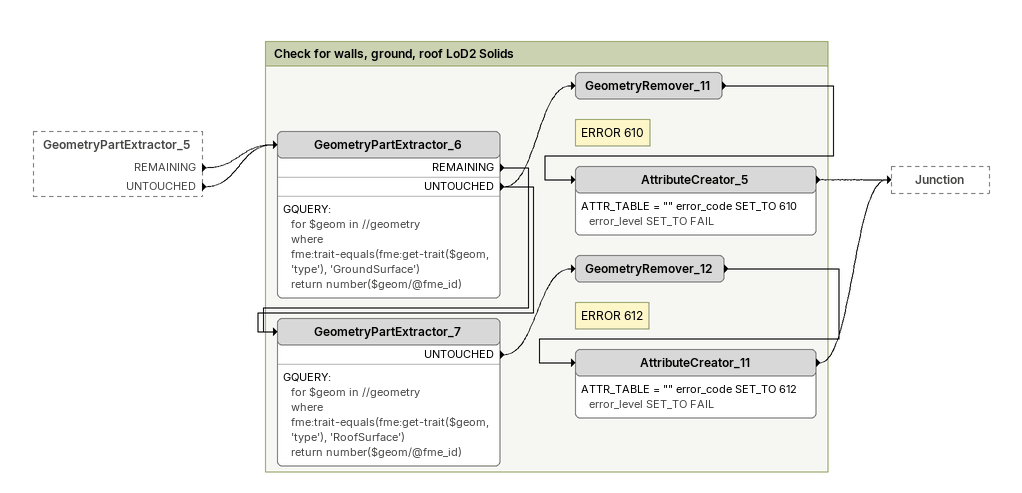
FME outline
GeometryPartExtractor_5 [outside]
    REMAINING -> GeometryPartExtractor_6
    UNTOUCHED -> GeometryPartExtractor_6

Bookmark: Check for walls, ground, roof LoD2 Solids
GeometryPartExtractor_6
    GQUERY:
      for $geom in //geometry
      where fme:trait-equals(fme:get-trait($geom, 'type'), 'GroundSurface')
      return number($geom/@fme_id)
    REMAINING -> GeometryPartExtractor_7
    UNTOUCHED -> GeometryPartExtractor_7
    UNTOUCHED -> GeometryRemover_11
GeometryRemover_11
    -> AttributeCreator_5
Note: ERROR 610
AttributeCreator_5
    ATTR_TABLE = "" error_code SET_TO 610  error_level SET_TO FAIL
    -> Junction
GeometryPartExtractor_7
    GQUERY:
      for $geom in //geometry
      where fme:trait-equals(fme:get-trait($geom, 'type'), 'RoofSurface')
      return number($geom/@fme_id)
    UNTOUCHED -> GeometryRemover_12
GeometryRemover_12
    -> AttributeCreator_11
Note: ERROR 612
AttributeCreator_11
    ATTR_TABLE = "" error_code SET_TO 612  error_level SET_TO FAIL
    -> Junction
